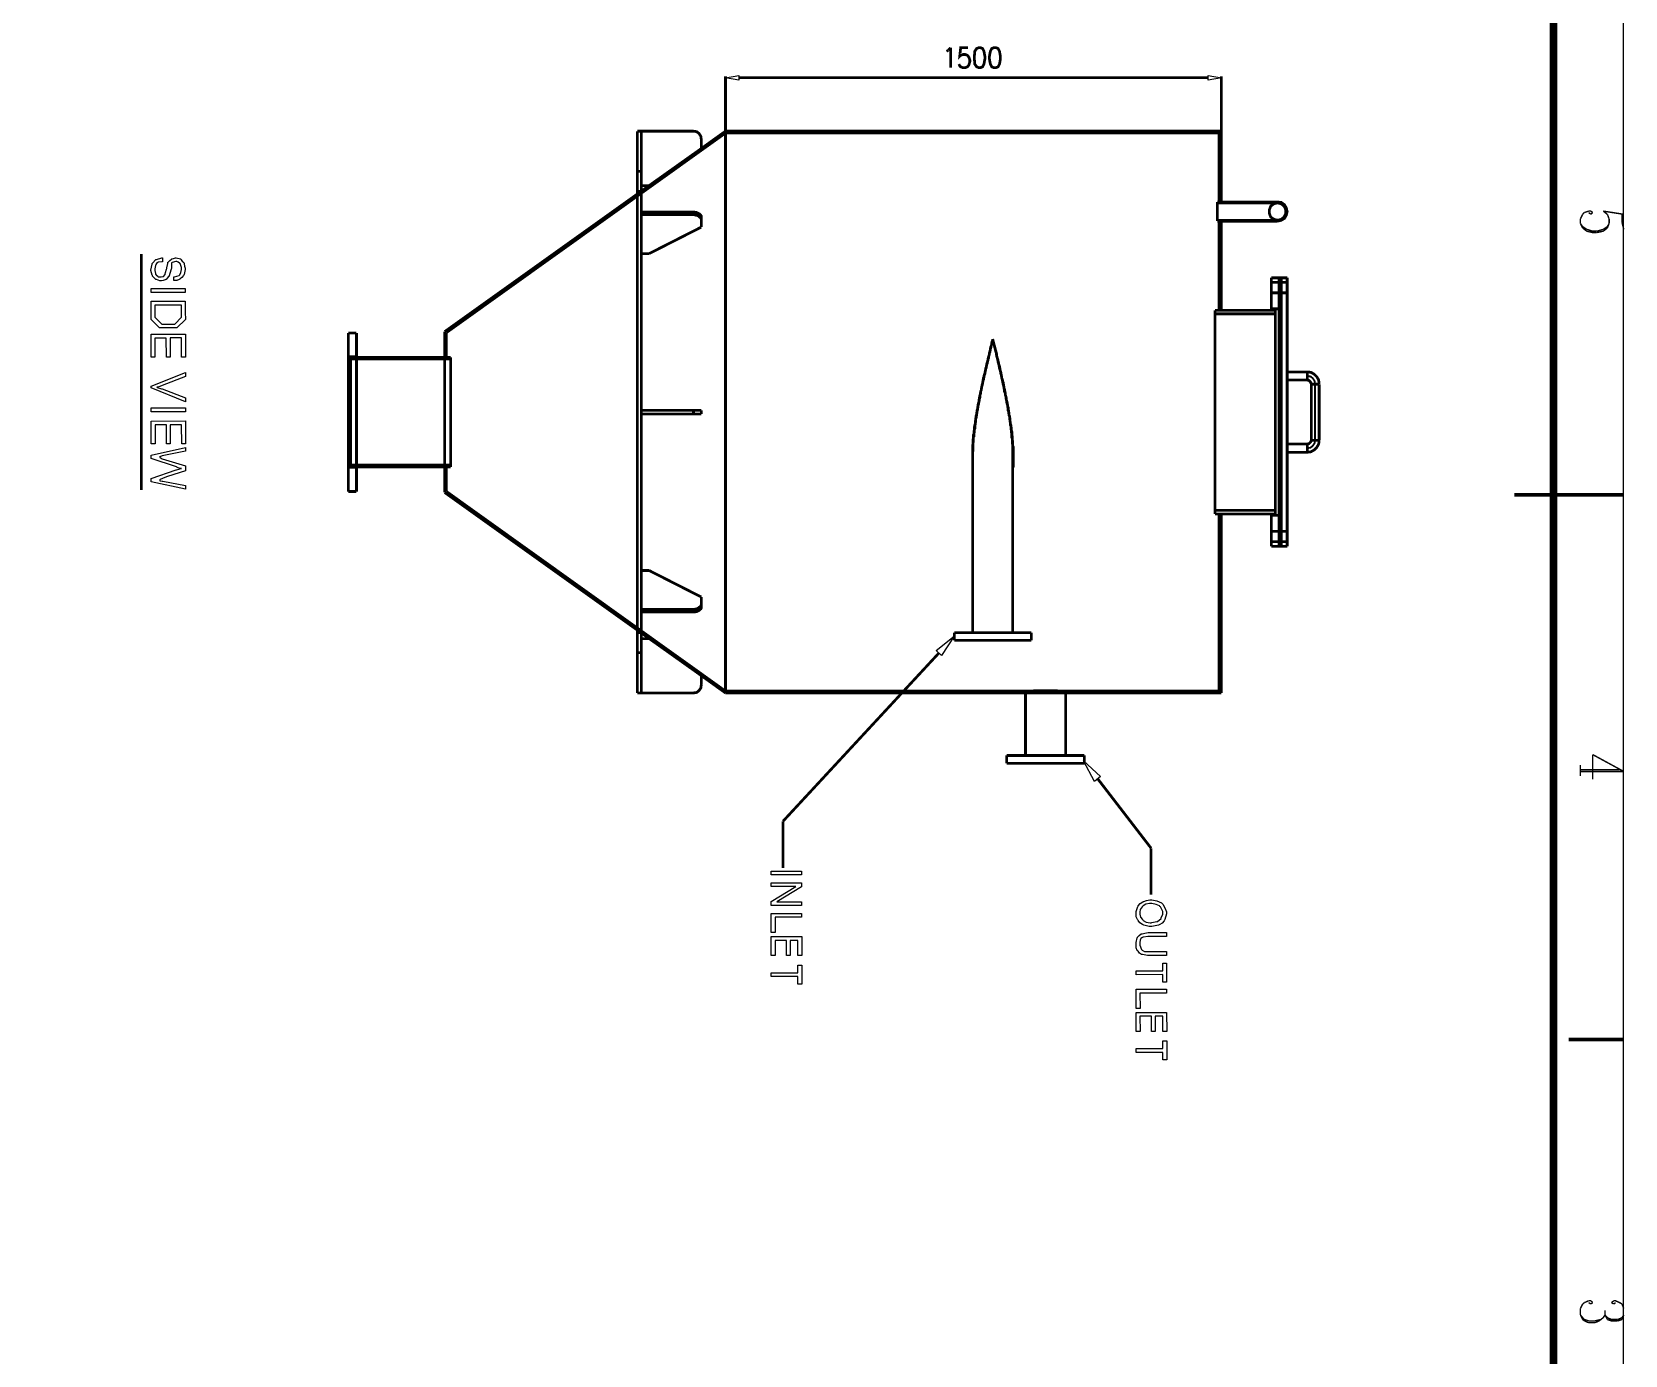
# Model space of a CAD drawing. Extents: x 0.1 to 11.6, y 0.3 to 16.2.
# Drawn here: x 5.76 to 11.58, y 5.12 to 9.95 of the extents above; entities that cross this region are included whole.
import ezdxf

# ---------------------------------------------------------------- set-up
doc = ezdxf.new("R2010")
doc.units = 0
doc.layers.get('0').update_dxf_attribs({"linetype": 'CONTINUOUS'})

msp = doc.modelspace()

# ---------------------------------------------------------------- linework, layer by layer
at = {"color": 0}
for points, const_width in [([(0.155003, 16.22), (11.57, 16.22), (11.57, 0.310004), (0.155003, 0.310004), (0.155003, 16.22)], 0.005208), ([(9.21832, 9.89665), (9.21001, 9.89333), (9.20335, 9.88336), (9.20167, 9.86501), (9.20167, 9.85499), (9.20335, 9.83664), (9.21001, 9.82667), (9.21832, 9.82335), (9.22331, 9.82335), (9.23167, 9.82667), (9.23665, 9.83664), (9.24001, 9.85499), (9.24001, 9.86501), (9.23665, 9.88336), (9.23167, 9.89333), (9.22331, 9.89665), (9.21832, 9.89665)], 0.01), ([(9.27333, 9.89665), (9.26497, 9.89333), (9.25999, 9.88336), (9.25667, 9.86501), (9.25667, 9.85499), (9.25999, 9.83664), (9.26497, 9.82667), (9.27333, 9.82335), (9.28, 9.82335), (9.28836, 9.82667), (9.29335, 9.83664), (9.29665, 9.85499), (9.29665, 9.86501), (9.29335, 9.88336), (9.28836, 9.89333), (9.28, 9.89665), (9.27333, 9.89665)], 0.01)]:
    msp.add_lwpolyline(points, close=True, dxfattribs=dict(at, const_width=const_width))
for points, const_width in [([(11.315, 16.02), (11.315, 0.516656)], 0.028333), ([(9.09999, 9.88336), (9.10667, 9.88667)], 0.01), ([(9.10667, 9.88667), (9.11501, 9.89665)], 0.01), ([(9.11501, 9.89665), (9.11501, 9.82335)], 0.01), ([(9.17833, 9.89665), (9.15169, 9.89665), (9.14833, 9.86501), (9.15169, 9.86833), (9.16, 9.87169), (9.16835, 9.87169), (9.17665, 9.86833), (9.18164, 9.86165), (9.185, 9.85167), (9.185, 9.845), (9.18164, 9.83333), (9.17665, 9.82667), (9.16835, 9.82335), (9.16, 9.82335), (9.15169, 9.82667), (9.14833, 9.83003), (9.14501, 9.83664)], 0.01), ([(8.29335, 9.17665), (8.29335, 9.79167)], 0.01), ([(8.34169, 9.78668), (10.055, 9.78668)], 0.01), ([(10.1033, 9.40169), (10.1033, 9.79167)], 0.01), ([(7.98665, 9.59169), (7.97168, 9.59169)], 0.01), ([(7.97168, 9.59169), (7.97168, 9.37169)], 0.01), ([(7.97168, 9.59169), (7.98665, 9.59169)], 0.01), ([(7.97168, 9.44499), (7.97168, 9.59169)], 0.01), ([(7.98665, 9.59169), (8.17665, 9.59169)], 0.01), ([(7.98665, 9.39333), (7.98665, 9.59169)], 0.01), ([(7.98665, 9.59169), (8.17665, 9.59169)], 0.01), ([(7.98665, 9.59169), (7.98665, 9.44499)], 0.01), ([(8.20503, 9.56168), (8.20335, 9.57335), (8.19667, 9.58333), (8.18832, 9.59), (8.17665, 9.59169)], 0.01), ([(8.20503, 9.56168), (8.20335, 9.57335), (8.19667, 9.58333), (8.18832, 9.59), (8.17665, 9.59169)], 0.01), ([(8.20503, 9.52832), (8.29335, 9.59169)], 0.01), ([(8.29335, 9.59169), (8.20503, 9.52832)], 0.01), ([(8.29335, 9.59169), (8.29335, 9.58501)], 0.01), ([(8.29335, 9.59169), (10.095, 9.59169)], 0.01), ([(8.29335, 9.58501), (8.29335, 9.59169)], 0.01), ([(10.095, 9.59169), (10.1033, 9.59169)], 0.01), ([(10.095, 9.33501), (10.095, 9.59169)], 0.01), ([(10.095, 9.58501), (10.095, 9.59169)], 0.01), ([(10.1033, 9.33501), (10.1033, 9.59169)], 0.01), ([(8.29335, 9.58501), (7.27501, 8.85667)], 0.01), ([(8.20503, 9.56168), (8.20503, 9.52832)], 0.01), ([(8.20503, 9.56168), (8.20503, 9.52832)], 0.01), ([(8.29335, 7.54833), (8.29335, 9.58501)], 0.01), ([(8.29335, 9.58501), (10.095, 9.58501)], 0.01), ([(8.20503, 9.52832), (8.01497, 9.39333)], 0.01), ([(8.20503, 9.52832), (8.01497, 9.39333)], 0.01), ([(7.98665, 9.44499), (7.97168, 9.44499)], 0.01), ([(7.97168, 9.44499), (7.97168, 7.68832)], 0.01), ([(7.98665, 9.44499), (7.98665, 7.68832)], 0.01), ([(7.26833, 8.86003), (8.01497, 9.39333)], 0.01), ([(7.97168, 9.36165), (7.26833, 8.86003)], 0.01), ([(7.98665, 9.37169), (7.97168, 9.37169)], 0.01), ([(7.97168, 9.36165), (7.97168, 9.37169)], 0.01), ([(7.98665, 9.39333), (7.98665, 9.37169)], 0.01), ([(8.01497, 9.39333), (7.98665, 9.39333)], 0.01), ([(8.01497, 9.39333), (7.98665, 9.37169)], 0.01), ([(8.01497, 9.39333), (7.98665, 9.39333)], 0.01), ([(10.0883, 9.33003), (10.0883, 9.33333)], 0.01), ([(10.3083, 9.33333), (10.0883, 9.33333)], 0.01), ([(10.3083, 9.33003), (10.0883, 9.33003)], 0.01), ([(10.0883, 9.26665), (10.0883, 9.33003)], 0.01), ([(10.095, 9.33501), (10.1033, 9.33501)], 0.01), ([(10.095, 9.33501), (10.095, 9.33333)], 0.01), ([(10.1033, 9.33501), (10.1033, 9.33333)], 0.01), ([(10.3083, 9.33003), (10.295, 9.32667), (10.2833, 9.31836), (10.2783, 9.30501), (10.2783, 9.29167), (10.2833, 9.27832), (10.295, 9.27001), (10.3083, 9.26665)], 0.01), ([(10.3083, 9.26335), (10.3217, 9.26665), (10.3333, 9.27333), (10.34, 9.285), (10.3433, 9.29833), (10.34, 9.31168), (10.3333, 9.32335), (10.3217, 9.33165), (10.3083, 9.33333)], 0.01), ([(10.3083, 9.26665), (10.3217, 9.27001), (10.3317, 9.27832), (10.3383, 9.29167), (10.3383, 9.30501), (10.3317, 9.31836), (10.3217, 9.32667), (10.3083, 9.33003)], 0.01), ([(7.98665, 9.29665), (8.17665, 9.29665)], 0.01), ([(7.98665, 9.28668), (8.17665, 9.28668)], 0.01), ([(8.20503, 9.24164), (8.01497, 9.14501)], 0.01), ([(8.17665, 9.29665), (8.17665, 9.28668)], 0.01), ([(8.17665, 9.29665), (8.18001, 9.29665), (8.185, 9.29497), (8.18832, 9.29497), (8.19168, 9.29335), (8.19499, 9.29167), (8.19835, 9.28999), (8.20167, 9.28668), (8.20335, 9.285), (8.20503, 9.28168), (8.20503, 9.27832), (8.20503, 9.27501)], 0.01), ([(8.17665, 9.28668), (8.18001, 9.28668), (8.185, 9.285), (8.18832, 9.285), (8.19168, 9.28331), (8.19499, 9.28168), (8.19835, 9.27832), (8.20167, 9.27669), (8.20335, 9.27333), (8.20503, 9.27165), (8.20503, 9.26833), (8.20503, 9.26497)], 0.01), ([(8.20503, 9.27501), (8.20503, 9.26497)], 0.01), ([(8.20503, 9.26497), (8.20503, 9.24164)], 0.01), ([(10.0883, 9.26335), (10.0883, 9.26665)], 0.01), ([(10.0883, 9.26665), (10.3083, 9.26665)], 0.01), ([(10.0883, 9.26335), (10.3083, 9.26335)], 0.01), ([(10.095, 9.26335), (10.095, 9.26167)], 0.01), ([(10.1033, 9.26167), (10.095, 9.26167)], 0.01), ([(10.095, 8.94), (10.095, 9.26167)], 0.01), ([(10.1033, 9.26335), (10.1033, 9.26167)], 0.01), ([(10.1033, 8.94), (10.1033, 9.26167)], 0.01), ([(11.4134, 9.27165), (11.4217, 9.28836)], 0.005208), ([(11.4134, 9.25499), (11.4134, 9.27165)], 0.005208), ([(11.4217, 9.23833), (11.4134, 9.25499)], 0.005208), ([(11.4217, 9.24333), (11.4134, 9.25499)], 0.005208), ([(11.4217, 9.28836), (11.4283, 9.29497)], 0.005208), ([(11.4367, 9.23335), (11.4217, 9.24333)], 0.005208), ([(11.4283, 9.29497), (11.4434, 9.30003)], 0.005208), ([(11.4434, 9.30003), (11.4517, 9.30003)], 0.005208), ([(11.4517, 9.28836), (11.4434, 9.29497)], 0.005208), ([(11.4517, 9.30003), (11.4583, 9.29497)], 0.005208), ([(11.4583, 9.29497), (11.4517, 9.28836)], 0.005208), ([(11.5717, 9.28836), (11.4967, 9.30003)], 0.005208), ([(11.4967, 9.30003), (11.5117, 9.28836)], 0.005208), ([(11.5117, 9.24333), (11.4967, 9.23335)], 0.005208), ([(11.5117, 9.28836), (11.5183, 9.27165)], 0.005208), ([(11.5183, 9.25499), (11.5117, 9.23833)], 0.005208), ([(11.5183, 9.25499), (11.5117, 9.24333)], 0.005208), ([(11.5183, 9.27165), (11.5183, 9.25499)], 0.005208), ([(11.565, 9.28836), (11.565, 9.25999)], 0.005208), ([(11.565, 9.25999), (11.5717, 9.23335)], 0.005208), ([(11.4367, 9.22667), (11.4217, 9.23833)], 0.005208), ([(11.4583, 9.22667), (11.4367, 9.23335)], 0.005208), ([(11.4583, 9.22168), (11.4367, 9.22667)], 0.005208), ([(11.4733, 9.22667), (11.4583, 9.22667)], 0.005208), ([(11.4733, 9.22168), (11.4583, 9.22168)], 0.005208), ([(11.4967, 9.23335), (11.4733, 9.22667)], 0.005208), ([(11.4967, 9.22667), (11.4733, 9.22168)], 0.005208), ([(11.5117, 9.23833), (11.4967, 9.22667)], 0.005208), ([(6.16168, 9.14333), (6.16168, 8.28168)], 0.01), ([(8.01497, 9.14501), (7.98665, 9.14501)], 0.01), ([(10.285, 9.05664), (10.3133, 9.05664)], 0.01), ([(10.285, 9.05664), (10.285, 9.03999)], 0.01), ([(10.285, 9.03999), (10.3133, 9.03999)], 0.01), ([(10.285, 9.03999), (10.285, 9.00168)], 0.01), ([(10.3133, 9.05664), (10.3217, 9.05664)], 0.01), ([(10.3133, 9.05664), (10.3133, 9.03999)], 0.01), ([(10.3133, 9.03999), (10.3217, 9.03999)], 0.01), ([(10.3133, 9.03999), (10.3133, 9.00168)], 0.01), ([(10.3133, 9.02001), (10.3217, 9.02001)], 0.006667), ([(10.3217, 9.05664), (10.3433, 9.05664)], 0.01), ([(10.3217, 9.05664), (10.3217, 9.03999)], 0.01), ([(10.3217, 9.03999), (10.3433, 9.03999)], 0.01), ([(10.3217, 9.03999), (10.3217, 9.00168)], 0.01), ([(10.3433, 9.05664), (10.3433, 9.03999)], 0.01), ([(10.3433, 9.03999), (10.3433, 9.00168)], 0.01), ([(10.3133, 9.00168), (10.285, 9.00168)], 0.01), ([(10.285, 9.00168), (10.285, 8.94336)], 0.01), ([(10.3217, 9.00168), (10.3133, 9.00168)], 0.01), ([(10.3133, 9.00168), (10.3133, 8.94336)], 0.01), ([(10.3133, 9.00168), (10.3133, 8.94336)], 0.01), ([(10.3433, 9.00168), (10.3217, 9.00168)], 0.01), ([(10.3217, 9.00168), (10.3217, 8.13167)], 0.01), ([(10.3217, 9.00168), (10.3217, 8.94336)], 0.01), ([(10.3433, 9.00168), (10.3433, 8.13167)], 0.01), ([(10.08, 8.93832), (10.3, 8.93832)], 0.01), ([(10.08, 8.92503), (10.08, 8.93832)], 0.01), ([(10.08, 8.92503), (10.3, 8.92503)], 0.01), ([(10.08, 8.20833), (10.08, 8.92503)], 0.01), ([(10.1033, 8.94), (10.095, 8.94)], 0.01), ([(10.095, 8.93832), (10.095, 8.94)], 0.01), ([(10.1033, 8.93832), (10.1033, 8.94)], 0.01), ([(10.285, 8.94336), (10.3133, 8.94336)], 0.01), ([(10.285, 8.94336), (10.285, 8.93832)], 0.01), ([(10.3, 8.92503), (10.3, 8.93832)], 0.01), ([(10.3, 8.20833), (10.3, 8.92503)], 0.01), ([(10.3133, 8.94336), (10.3217, 8.94336)], 0.01), ([(10.3133, 8.94336), (10.3133, 8.19)], 0.01), ([(6.91667, 8.85499), (6.94667, 8.85499)], 0.01), ([(6.91667, 8.76833), (6.91667, 8.85499)], 0.01), ([(6.94667, 8.85499), (6.91667, 8.85499)], 0.01), ([(6.91667, 8.85499), (6.91667, 8.27669)], 0.01), ([(6.94667, 8.76833), (6.94667, 8.85499)], 0.01), ([(6.94667, 8.85499), (6.94667, 8.27669)], 0.01), ([(7.26833, 8.76665), (7.26833, 8.86003)], 0.01), ([(7.26833, 8.86003), (7.26833, 8.27333)], 0.01), ([(7.27501, 8.85667), (7.27501, 8.76665)], 0.01), ([(9.26833, 8.83333), (9.26833, 8.82835), (9.26665, 8.82497), (9.26665, 8.81999), (9.26497, 8.81668), (9.26497, 8.81332), (9.26335, 8.80832), (9.26167, 8.80501), (9.26167, 8.80165), (9.25999, 8.79665), (9.25999, 8.79335), (9.25836, 8.78999), (9.25836, 8.785), (9.25667, 8.78168), (9.25667, 8.77832), (9.25499, 8.77333), (9.25331, 8.76833), (9.25168, 8.76167), (9.25168, 8.75667), (9.25, 8.75168), (9.24832, 8.74669), (9.24669, 8.74164), (9.24669, 8.73833), (9.24501, 8.73335), (9.24501, 8.72999), (9.24333, 8.72667), (9.24333, 8.72168), (9.24164, 8.71832), (9.24164, 8.715), (9.24001, 8.71001), (9.24001, 8.70665), (9.23833, 8.70335), (9.23665, 8.69835), (9.23665, 8.69499), (9.23503, 8.69168), (9.23503, 8.68668), (9.23335, 8.68332), (9.23335, 8.67833), (9.23167, 8.67503), (9.23167, 8.67165), (9.22999, 8.66667), (9.22999, 8.66336), (9.22835, 8.65831), (9.22835, 8.655), (9.22667, 8.65169), (9.22667, 8.64665), (9.22499, 8.64333), (9.22499, 8.63997), (9.22331, 8.63499), (9.22331, 8.63167), (9.22168, 8.62668), (9.22168, 8.62332), (9.22, 8.62001), (9.22, 8.61501), (9.21832, 8.61165), (9.21832, 8.60835), (9.21832, 8.60335), (9.21669, 8.59831), (9.215, 8.59332), (9.215, 8.58832), (9.21332, 8.58333), (9.21332, 8.57835), (9.21164, 8.57335), (9.21164, 8.56836), (9.21001, 8.56332), (9.21001, 8.55832), (9.20833, 8.55333), (9.20833, 8.54833), (9.20665, 8.54335), (9.20665, 8.53836), (9.20503, 8.53331), (9.20503, 8.52832), (9.20503, 8.52501), (9.20335, 8.52001), (9.20335, 8.51665), (9.20167, 8.51167), (9.20167, 8.50836), (9.20167, 8.50331), (9.20167, 8.5), (9.19997, 8.49669), (9.19997, 8.49333), (9.19997, 8.49001), (9.19997, 8.48665), (9.19835, 8.48335), (9.19835, 8.47999), (9.19835, 8.47667), (9.19835, 8.47331), (9.19835, 8.47), (9.19667, 8.46669), (9.19667, 8.46332), (9.19667, 8.46001), (9.19667, 8.45665), (9.19667, 8.45335), (9.19667, 8.45167), (9.19667, 8.44835), (9.19499, 8.44499), (9.19499, 8.44168), (9.19499, 8.44), (9.19499, 8.43668), (9.19499, 8.43332), (9.19499, 8.43164), (9.19499, 8.42833), (9.19499, 8.42503), (9.19499, 8.42333), (9.19499, 8.41997), (9.19499, 8.41667), (9.19499, 8.41336), (9.19499, 8.41168), (9.19499, 8.40831), (9.19499, 8.405), (9.19499, 8.40169), (9.19499, 8.39833), (9.19499, 8.39501), (9.19499, 8.39333), (9.19499, 8.38997), (9.19499, 8.38667), (9.19499, 8.38336), (9.19499, 8.38167), (9.19499, 8.37831), (9.19499, 8.375), (9.19499, 8.37332), (9.19499, 8.37169), (9.19499, 8.37001), (9.19499, 8.36833), (9.19499, 8.36664), (9.19499, 8.36501)], 0.01), ([(9.26833, 8.83333), (9.26833, 8.82835), (9.26665, 8.82335), (9.26497, 8.81836), (9.26497, 8.81332), (9.26335, 8.80832), (9.26167, 8.80333), (9.25999, 8.79833), (9.25999, 8.79335), (9.25836, 8.78836), (9.25667, 8.78331), (9.25667, 8.77832), (9.25499, 8.77333), (9.25331, 8.76833), (9.25331, 8.76335), (9.25168, 8.75999), (9.25168, 8.75667), (9.25, 8.75331), (9.25, 8.75), (9.24832, 8.74669), (9.24832, 8.74333), (9.24669, 8.74001), (9.24669, 8.73665), (9.24501, 8.73335), (9.24501, 8.72835), (9.24333, 8.72499), (9.24333, 8.72168), (9.24164, 8.71832), (9.24164, 8.715), (9.24001, 8.71164), (9.24001, 8.70833), (9.23833, 8.70335), (9.23833, 8.69997), (9.23665, 8.69667), (9.23665, 8.69336), (9.23503, 8.69), (9.23503, 8.685), (9.23335, 8.68164), (9.23335, 8.67833), (9.23167, 8.67503), (9.23167, 8.66997), (9.22999, 8.66667), (9.22999, 8.66336), (9.22835, 8.65831), (9.22835, 8.655), (9.22667, 8.65169), (9.22667, 8.64665), (9.22499, 8.64333), (9.22499, 8.63997), (9.22499, 8.63667), (9.22331, 8.63167), (9.22168, 8.625), (9.22168, 8.62001), (9.22, 8.61501), (9.22, 8.61003), (9.21832, 8.60499), (9.21669, 8.59999), (9.21669, 8.595), (9.215, 8.59), (9.215, 8.58501), (9.21332, 8.58003), (9.21332, 8.57497), (9.21164, 8.56999), (9.21164, 8.565), (9.21001, 8.56), (9.21001, 8.55501), (9.20833, 8.55165), (9.20833, 8.54665), (9.20665, 8.54167), (9.20665, 8.53668), (9.20665, 8.53168), (9.20503, 8.52832), (9.20503, 8.52501), (9.20503, 8.52165), (9.20335, 8.51833), (9.20335, 8.51335), (9.20335, 8.50999), (9.20335, 8.50667), (9.20167, 8.50331), (9.20167, 8.5), (9.20167, 8.49669), (9.20167, 8.49333), (9.19997, 8.48833), (9.19997, 8.48503), (9.19997, 8.48167), (9.19997, 8.47835), (9.19835, 8.47667), (9.19835, 8.47331), (9.19835, 8.47), (9.19835, 8.46832), (9.19835, 8.465), (9.19835, 8.46164), (9.19835, 8.45833), (9.19667, 8.45665), (9.19667, 8.45335), (9.19667, 8.44997), (9.19667, 8.44835), (9.19667, 8.44499), (9.19667, 8.44168), (9.19667, 8.43832), (9.19667, 8.43668), (9.19667, 8.43332), (9.19667, 8.43001), (9.19667, 8.42833), (9.19667, 8.42503), (9.19499, 8.42165), (9.19499, 8.41997), (9.19499, 8.41835), (9.19499, 8.41499), (9.19499, 8.41336), (9.19499, 8.41), (9.19499, 8.40831), (9.19499, 8.40668)], 0.01), ([(9.34169, 8.36501), (9.34332, 8.36664), (9.34332, 8.36833), (9.34332, 8.37001), (9.34332, 8.37169), (9.34332, 8.37332), (9.34332, 8.375), (9.34332, 8.37668), (9.34332, 8.37999), (9.34332, 8.38167), (9.34332, 8.38499), (9.34332, 8.38835), (9.34332, 8.38997), (9.34332, 8.39333), (9.34332, 8.39501), (9.34332, 8.39833), (9.34332, 8.40169), (9.34332, 8.405), (9.34332, 8.40831), (9.34332, 8.41168), (9.34332, 8.41667), (9.34332, 8.41997), (9.34332, 8.42333), (9.34332, 8.42665), (9.34332, 8.43001), (9.34332, 8.43332), (9.34332, 8.43668), (9.34332, 8.44), (9.34169, 8.44336), (9.34169, 8.44835), (9.34169, 8.45167), (9.34169, 8.45665), (9.34169, 8.46001), (9.34, 8.465), (9.34, 8.47), (9.34, 8.47331), (9.34, 8.47835), (9.33832, 8.48167), (9.33832, 8.48665), (9.33832, 8.49001), (9.33832, 8.49501), (9.33664, 8.5), (9.33664, 8.50331), (9.33664, 8.50836), (9.33501, 8.51335), (9.33501, 8.51833), (9.33333, 8.52333), (9.33333, 8.52832), (9.33165, 8.53331), (9.33165, 8.53836), (9.33165, 8.54335), (9.33003, 8.54665), (9.33003, 8.55165), (9.32835, 8.55501), (9.32835, 8.55832), (9.32835, 8.56332), (9.32667, 8.56668), (9.32667, 8.57167), (9.32497, 8.57497), (9.32497, 8.57835), (9.32497, 8.58333), (9.32335, 8.58664), (9.32335, 8.59169), (9.32167, 8.595), (9.32167, 8.59999), (9.31999, 8.60667), (9.31836, 8.61165), (9.31836, 8.61664), (9.31668, 8.62332), (9.315, 8.62831), (9.315, 8.63499), (9.31332, 8.63835), (9.31332, 8.64165), (9.31168, 8.64665), (9.31168, 8.65001), (9.31, 8.655), (9.31, 8.65831), (9.30832, 8.66168), (9.30832, 8.66667), (9.30664, 8.66997), (9.30664, 8.67503), (9.30501, 8.67833), (9.30501, 8.68164), (9.30333, 8.68668), (9.30165, 8.69), (9.30165, 8.69499), (9.30003, 8.69835), (9.30003, 8.70167), (9.29833, 8.70665), (9.29833, 8.71001), (9.29665, 8.715), (9.29665, 8.71832), (9.29497, 8.72168), (9.29497, 8.72667), (9.29335, 8.72999), (9.29167, 8.73503), (9.29167, 8.73833), (9.28999, 8.74164), (9.28999, 8.74669), (9.28836, 8.75168), (9.28668, 8.75836), (9.285, 8.76497), (9.28331, 8.77165), (9.28168, 8.77669), (9.28168, 8.78331), (9.28, 8.78999), (9.27832, 8.79497), (9.27669, 8.80165), (9.27501, 8.80832), (9.27333, 8.81332), (9.27165, 8.81999), (9.27001, 8.82667), (9.26833, 8.83333)], 0.01), ([(9.34169, 8.40668), (9.34169, 8.40831), (9.34169, 8.41), (9.34169, 8.41168), (9.34169, 8.41336), (9.34169, 8.41499), (9.34169, 8.41667), (9.34169, 8.41835), (9.34169, 8.42165), (9.34169, 8.42503), (9.34169, 8.42665), (9.34169, 8.43001), (9.34169, 8.43332), (9.34169, 8.43668), (9.34169, 8.44), (9.34169, 8.44336), (9.34169, 8.44667), (9.34169, 8.44835), (9.34, 8.45167), (9.34, 8.45503), (9.34, 8.45833), (9.34, 8.46164), (9.34, 8.465), (9.34, 8.46669), (9.34, 8.47), (9.33832, 8.47331), (9.33832, 8.47667), (9.33832, 8.47999), (9.33832, 8.48335), (9.33832, 8.48665), (9.33832, 8.49001), (9.33664, 8.49333), (9.33664, 8.49501), (9.33664, 8.49832), (9.33664, 8.50168), (9.33501, 8.50499), (9.33501, 8.50836), (9.33501, 8.51167), (9.33501, 8.51497), (9.33333, 8.51833), (9.33333, 8.52165), (9.33333, 8.52501), (9.33333, 8.52832), (9.33165, 8.53168), (9.33165, 8.53668), (9.33003, 8.54167), (9.33003, 8.54497), (9.33003, 8.55003), (9.32835, 8.55501), (9.32835, 8.55832), (9.32667, 8.56332), (9.32667, 8.56836), (9.32497, 8.57167), (9.32497, 8.57667), (9.32497, 8.58165), (9.32335, 8.58501), (9.32335, 8.59), (9.32167, 8.595), (9.31999, 8.60167), (9.31999, 8.60667), (9.31836, 8.61165), (9.31668, 8.61833), (9.31668, 8.62332), (9.315, 8.62831), (9.315, 8.63336), (9.31332, 8.63835), (9.31168, 8.64165), (9.31168, 8.64665), (9.31, 8.65169), (9.31, 8.65668), (9.30832, 8.66), (9.30832, 8.66336), (9.30664, 8.66835), (9.30664, 8.67165), (9.30501, 8.67503), (9.30501, 8.67833), (9.30333, 8.68164), (9.30333, 8.685), (9.30165, 8.69), (9.30165, 8.69336), (9.30165, 8.69667), (9.30003, 8.69997), (9.30003, 8.70335), (9.29833, 8.70665), (9.29833, 8.71164), (9.29665, 8.71669), (9.29497, 8.72168), (9.29335, 8.72667), (9.29335, 8.73335), (9.29167, 8.73833), (9.28999, 8.74333), (9.28836, 8.74832), (9.28836, 8.75499), (9.28668, 8.75999), (9.285, 8.76497), (9.28331, 8.77001), (9.28331, 8.77669), (9.28168, 8.78168), (9.28, 8.78668), (9.27832, 8.79335), (9.27669, 8.80003), (9.27501, 8.80664), (9.27333, 8.81332), (9.27165, 8.81999), (9.27001, 8.82667), (9.26833, 8.83333)], 0.01), ([(6.91667, 8.76833), (6.94667, 8.76833)], 0.01), ([(6.91667, 8.36501), (6.91667, 8.76833)], 0.01), ([(6.92503, 8.76665), (7.28999, 8.76665)], 0.01), ([(6.92503, 8.75999), (6.92503, 8.76665)], 0.01), ([(6.92503, 8.75999), (7.28999, 8.75999)], 0.01), ([(6.92503, 8.37332), (6.92503, 8.75999)], 0.01), ([(6.94667, 8.76665), (6.94667, 8.76833)], 0.01), ([(7.26833, 8.76665), (6.94667, 8.76665)], 0.01), ([(7.27501, 8.76665), (7.26833, 8.76665)], 0.01), ([(7.28999, 8.75999), (7.28999, 8.76665)], 0.01), ([(7.28999, 8.37332), (7.28999, 8.75999)], 0.01), ([(10.4167, 8.71332), (10.3433, 8.71332)], 0.01), ([(10.3433, 8.68332), (10.4167, 8.68332)], 0.01), ([(10.46, 8.66835), (10.4583, 8.68332), (10.4517, 8.69499), (10.4417, 8.70503), (10.43, 8.71164), (10.4167, 8.71332)], 0.01), ([(10.4167, 8.69835), (10.4167, 8.71332)], 0.01), ([(10.4167, 8.68332), (10.4167, 8.69835)], 0.01), ([(10.4316, 8.66835), (10.4283, 8.67665), (10.4233, 8.68164), (10.4167, 8.68332)], 0.01), ([(10.445, 8.66835), (10.4434, 8.68001), (10.4367, 8.69), (10.4283, 8.69667), (10.4167, 8.69835)], 0.006667), ([(10.445, 8.66835), (10.4434, 8.68001), (10.4367, 8.69), (10.4283, 8.69667), (10.4167, 8.69835)], 0.006667), ([(10.4316, 8.66835), (10.4316, 8.46332)], 0.01), ([(10.4316, 8.66835), (10.445, 8.66835)], 0.01), ([(10.445, 8.66835), (10.46, 8.66835)], 0.01), ([(10.445, 8.66835), (10.445, 8.46332)], 0.006667), ([(10.46, 8.46332), (10.46, 8.66835)], 0.01), ([(7.98665, 8.57335), (7.98665, 8.56)], 0.01), ([(7.98665, 8.57335), (8.17665, 8.57335)], 0.01), ([(7.98665, 8.56), (8.17665, 8.56)], 0.01), ([(8.17665, 8.57335), (8.17665, 8.56)], 0.01), ([(8.17665, 8.57335), (8.20503, 8.57335)], 0.01), ([(8.17665, 8.56), (8.20503, 8.56)], 0.01), ([(8.20503, 8.57335), (8.20503, 8.56)], 0.01), ([(10.4167, 8.44997), (10.3433, 8.44997)], 0.01), ([(10.4167, 8.44997), (10.4233, 8.45167), (10.4283, 8.45665), (10.4316, 8.46332)], 0.01), ([(10.4167, 8.41997), (10.43, 8.42165), (10.4417, 8.42833), (10.4517, 8.43832), (10.4583, 8.44997), (10.46, 8.46332)], 0.01), ([(10.4167, 8.44997), (10.4167, 8.435)], 0.01), ([(10.4167, 8.435), (10.4167, 8.41997)], 0.01), ([(10.4167, 8.435), (10.4283, 8.43668), (10.4367, 8.44336), (10.4434, 8.45335), (10.445, 8.46332)], 0.006667), ([(10.4167, 8.435), (10.4283, 8.43668), (10.4367, 8.44336), (10.4434, 8.45335), (10.445, 8.46332)], 0.006667), ([(10.4316, 8.46332), (10.445, 8.46332)], 0.01), ([(10.445, 8.46332), (10.46, 8.46332)], 0.01), ([(7.28999, 8.37332), (6.92503, 8.37332)], 0.01), ([(6.92503, 8.36664), (6.92503, 8.37332)], 0.01), ([(7.28999, 8.36664), (7.28999, 8.37332)], 0.01), ([(9.19499, 8.38667), (9.19499, 8.38835), (9.19499, 8.38997), (9.19499, 8.39165), (9.19499, 8.39333), (9.19499, 8.39665), (9.19499, 8.40001), (9.19499, 8.40169), (9.19499, 8.405), (9.19499, 8.40831), (9.19499, 8.41168)], 0.01), ([(9.19499, 8.40668), (9.19499, 7.76167)], 0.01), ([(9.34332, 8.41), (9.34332, 8.40831), (9.34332, 8.405), (9.34332, 8.40169), (9.34332, 8.40001), (9.34332, 8.39665), (9.34332, 8.39333), (9.34332, 8.39165), (9.34332, 8.38997), (9.34332, 8.38835), (9.34332, 8.38667), (9.34169, 8.38667)], 0.01), ([(9.34169, 7.76167), (9.34169, 8.40668)], 0.01), ([(10.3433, 8.41997), (10.4167, 8.41997)], 0.01), ([(6.94667, 8.36501), (6.91667, 8.36501)], 0.01), ([(6.91667, 8.27669), (6.91667, 8.36501)], 0.01), ([(7.28999, 8.36664), (6.92503, 8.36664)], 0.01), ([(6.94667, 8.36501), (6.94667, 8.36664)], 0.01), ([(6.94667, 8.36664), (7.26833, 8.36664)], 0.01), ([(6.94667, 8.27669), (6.94667, 8.36501)], 0.01), ([(7.26833, 8.36664), (7.27501, 8.36664)], 0.01), ([(7.26833, 8.27333), (7.26833, 8.36664)], 0.01), ([(7.27501, 8.36664), (7.27501, 8.27669)], 0.01), ([(6.94667, 8.27669), (6.91667, 8.27669)], 0.01), ([(6.91667, 8.27669), (6.94667, 8.27669)], 0.01), ([(8.01497, 7.74001), (7.26833, 8.27333)], 0.01), ([(7.26833, 8.27333), (7.97168, 7.77165)], 0.01), ([(7.27501, 8.27669), (8.29335, 7.54833)], 0.01), ([(11.57, 8.26497), (11.1717, 8.26497)], 0.013333), ([(11.37, 8.26497), (11.57, 8.26497)], 0.013333), ([(10.3, 8.20833), (10.08, 8.20833)], 0.01), ([(10.08, 8.19499), (10.08, 8.20833)], 0.01), ([(10.3, 8.19499), (10.08, 8.19499)], 0.01), ([(10.095, 8.19336), (10.095, 8.19499)], 0.01), ([(10.1033, 8.19336), (10.1033, 8.19499)], 0.01), ([(10.285, 8.19499), (10.285, 8.19)], 0.01), ([(10.3, 8.19499), (10.3, 8.20833)], 0.01), ([(10.095, 8.19336), (10.1033, 8.19336)], 0.01), ([(10.095, 7.84668), (10.095, 8.19336)], 0.01), ([(10.1033, 7.84668), (10.1033, 8.19336)], 0.01), ([(10.3133, 8.19), (10.285, 8.19)], 0.01), ([(10.285, 8.19), (10.285, 8.13167)], 0.01), ([(10.3217, 8.19), (10.3133, 8.19)], 0.01), ([(10.3133, 8.19), (10.3133, 8.13167)], 0.01), ([(10.3133, 8.19), (10.3133, 8.13167)], 0.01), ([(10.3217, 8.19), (10.3217, 8.13167)], 0.01), ([(10.285, 8.13167), (10.3133, 8.13167)], 0.01), ([(10.285, 8.13167), (10.285, 8.09332)], 0.01), ([(10.3133, 8.09332), (10.285, 8.09332)], 0.01), ([(10.285, 8.09332), (10.285, 8.07667)], 0.01), ([(10.3133, 8.13167), (10.3217, 8.13167)], 0.01), ([(10.3133, 8.13167), (10.3133, 8.09332)], 0.01), ([(10.3217, 8.09332), (10.3133, 8.09332)], 0.01), ([(10.3133, 8.09332), (10.3133, 8.07667)], 0.01), ([(10.3133, 8.11333), (10.3217, 8.11333)], 0.006667), ([(10.3217, 8.13167), (10.3433, 8.13167)], 0.01), ([(10.3217, 8.13167), (10.3217, 8.09332)], 0.01), ([(10.3433, 8.09332), (10.3217, 8.09332)], 0.01), ([(10.3217, 8.09332), (10.3217, 8.07667)], 0.01), ([(10.3433, 8.13167), (10.3433, 8.09332)], 0.01), ([(10.3433, 8.09332), (10.3433, 8.07667)], 0.01), ([(10.3133, 8.07667), (10.285, 8.07667)], 0.01), ([(10.3217, 8.07667), (10.3133, 8.07667)], 0.01), ([(10.3433, 8.07667), (10.3217, 8.07667)], 0.01), ([(8.01497, 7.98833), (7.98665, 7.98833)], 0.01), ([(8.20503, 7.89165), (8.01497, 7.98833)], 0.01), ([(7.98665, 7.84668), (8.17665, 7.84668)], 0.01), ([(8.17665, 7.84668), (8.18001, 7.84668), (8.185, 7.84831), (8.18832, 7.84831), (8.19168, 7.84999), (8.19499, 7.85167), (8.19835, 7.85499), (8.20167, 7.85667), (8.20335, 7.86003), (8.20503, 7.86165), (8.20503, 7.86501), (8.20503, 7.86833)], 0.01), ([(8.17665, 7.83664), (8.18001, 7.83664), (8.185, 7.83832), (8.18832, 7.83832), (8.19168, 7.84), (8.19499, 7.84169), (8.19835, 7.84332), (8.20167, 7.84668), (8.20335, 7.84831), (8.20503, 7.85167), (8.20503, 7.85499), (8.20503, 7.85835)], 0.01), ([(8.17665, 7.84668), (8.17665, 7.83664)], 0.01), ([(8.20503, 7.86833), (8.20503, 7.89165)], 0.01), ([(8.20503, 7.86833), (8.20503, 7.85835)], 0.01), ([(10.1033, 7.84668), (10.095, 7.84668)], 0.01), ([(10.095, 7.845), (10.095, 7.84668)], 0.01), ([(10.095, 7.54167), (10.095, 7.84668)], 0.01), ([(10.1033, 7.845), (10.1033, 7.84668)], 0.01), ([(10.1033, 7.54167), (10.1033, 7.84668)], 0.01), ([(7.98665, 7.83664), (8.17665, 7.83664)], 0.01), ([(7.97168, 7.76167), (7.97168, 7.77165)], 0.01), ([(7.97168, 7.76167), (7.98665, 7.76167)], 0.01), ([(7.97168, 7.76167), (7.97168, 7.54167)], 0.01), ([(7.98665, 7.76167), (7.98665, 7.74001)], 0.01), ([(7.98665, 7.76167), (8.01497, 7.74001)], 0.01), ([(8.01497, 7.74001), (7.98665, 7.74001)], 0.01), ([(7.98665, 7.74001), (7.98665, 7.54167)], 0.01), ([(8.01497, 7.74001), (7.98665, 7.74001)], 0.01), ([(8.20503, 7.60499), (8.01497, 7.74001)], 0.01), ([(8.20503, 7.60499), (8.01497, 7.74001)], 0.01), ([(9.12831, 7.76167), (9.12831, 7.73335)], 0.01), ([(9.12831, 7.76167), (9.40001, 7.76167)], 0.01), ([(9.12831, 7.73335), (9.40001, 7.73335)], 0.01), ([(9.40001, 7.76167), (9.41, 7.76167)], 0.01), ([(9.40001, 7.73335), (9.41, 7.73335)], 0.01), ([(9.41, 7.73335), (9.41, 7.76167)], 0.01), ([(7.97168, 7.68832), (7.98665, 7.68832)], 0.01), ([(7.97168, 7.54167), (7.97168, 7.68832)], 0.01), ([(7.98665, 7.68832), (7.98665, 7.54167)], 0.01), ([(9.07167, 7.68668), (8.50331, 7.07335)], 0.01), ([(10.095, 7.67665), (10.095, 7.67833)], 0.01), ([(10.095, 7.67665), (10.1033, 7.67665)], 0.01), ([(10.1033, 7.67665), (10.1033, 7.67833)], 0.01), ([(8.17665, 7.54167), (8.18832, 7.54335), (8.19667, 7.55003), (8.20335, 7.56), (8.20503, 7.57167)], 0.01), ([(8.17665, 7.54167), (8.18832, 7.54335), (8.19667, 7.55003), (8.20335, 7.56), (8.20503, 7.57167)], 0.01), ([(8.29335, 7.54167), (8.20503, 7.60499)], 0.01), ([(8.20503, 7.57167), (8.20503, 7.60499)], 0.01), ([(8.20503, 7.60499), (8.29335, 7.54167)], 0.01), ([(8.20503, 7.57167), (8.20503, 7.60499)], 0.01), ([(7.97168, 7.54167), (7.98665, 7.54167)], 0.01), ([(7.98665, 7.54167), (7.97168, 7.54167)], 0.01), ([(7.98665, 7.54167), (8.17665, 7.54167)], 0.01), ([(7.98665, 7.54167), (8.17665, 7.54167)], 0.01), ([(8.29335, 7.54833), (8.29335, 7.54167)], 0.01), ([(8.69168, 7.54833), (8.29335, 7.54833)], 0.01), ([(8.29335, 7.54167), (8.29335, 7.54833)], 0.01), ([(8.29335, 7.54833), (9.38835, 7.54833)], 0.01), ([(8.80165, 7.54167), (8.29335, 7.54167)], 0.01), ([(8.69336, 7.54833), (8.69168, 7.54833)], 0.01), ([(8.69168, 7.54833), (8.69168, 7.54167)], 0.01), ([(8.69336, 7.54167), (8.69168, 7.54167)], 0.01), ([(10.1033, 7.54167), (8.80165, 7.54167)], 0.01), ([(10.1033, 7.54833), (8.81168, 7.54833)], 0.01), ([(8.86165, 7.54833), (8.86003, 7.54833)], 0.01), ([(8.86165, 7.54167), (8.86003, 7.54167)], 0.01), ([(8.86165, 7.54167), (8.86165, 7.54833)], 0.01), ([(9.53668, 7.54833), (9.535, 7.54833), (9.53331, 7.54833), (9.53168, 7.54833), (9.53, 7.54833), (9.52832, 7.54833), (9.52669, 7.54833), (9.52501, 7.54833), (9.52333, 7.54833), (9.52165, 7.54833), (9.52001, 7.54833), (9.51833, 7.54833), (9.51665, 7.54833), (9.51497, 7.54833), (9.51335, 7.54833), (9.51167, 7.54833), (9.50999, 7.54833), (9.50836, 7.54833), (9.50667, 7.54833), (9.50499, 7.54833), (9.50331, 7.55003), (9.50168, 7.55003), (9.5, 7.55003), (9.49832, 7.55003), (9.49669, 7.55003), (9.49501, 7.55003), (9.49333, 7.55003), (9.49164, 7.55003), (9.49001, 7.55003), (9.48833, 7.55003), (9.48665, 7.55003), (9.48503, 7.55003), (9.48335, 7.55003), (9.48167, 7.55003), (9.47999, 7.55003), (9.47835, 7.55003), (9.47667, 7.55003), (9.47499, 7.55003), (9.47331, 7.55003), (9.47168, 7.55003), (9.47, 7.55003), (9.46832, 7.55003), (9.46669, 7.55003), (9.465, 7.55003), (9.46332, 7.55003), (9.46164, 7.55003), (9.46001, 7.55003), (9.45833, 7.55003), (9.45665, 7.55003), (9.45503, 7.55003), (9.45335, 7.55003), (9.45167, 7.55003), (9.44997, 7.55003), (9.44835, 7.55003), (9.44667, 7.55003), (9.44499, 7.55003), (9.44336, 7.55003), (9.44168, 7.55003), (9.44, 7.55003), (9.43832, 7.55003), (9.43668, 7.55003), (9.435, 7.55003), (9.43332, 7.55003), (9.43164, 7.55003), (9.43001, 7.55003), (9.42833, 7.55003), (9.42665, 7.55003), (9.42503, 7.55003), (9.42333, 7.55003), (9.42165, 7.55003), (9.41997, 7.55003), (9.41835, 7.54833), (9.41667, 7.54833), (9.41499, 7.54833), (9.41336, 7.54833), (9.41168, 7.54833), (9.41, 7.54833), (9.40831, 7.54833), (9.40668, 7.54833), (9.405, 7.54833), (9.40332, 7.54833), (9.40169, 7.54833), (9.40001, 7.54833), (9.39833, 7.54833), (9.39665, 7.54833), (9.39501, 7.54833), (9.39333, 7.54833), (9.39165, 7.54833), (9.38997, 7.54833), (9.38835, 7.54833), (9.38667, 7.54833)], 0.01), ([(9.38835, 7.54833), (9.38835, 7.31332)], 0.01), ([(9.535, 7.31332), (9.535, 7.54833)], 0.01), ([(9.53668, 7.54833), (10.095, 7.54833)], 0.01), ([(9.69336, 7.54497), (9.69499, 7.54335)], 0.005208), ([(9.69835, 7.54833), (9.70167, 7.54497)], 0.005208), ([(9.70665, 7.54833), (9.70665, 7.54665)], 0.005208), ([(10.095, 7.54167), (10.095, 7.54833)], 0.01), ([(10.1033, 7.54167), (10.095, 7.54167)], 0.01), ([(9.31999, 7.31332), (9.31999, 7.285)], 0.01), ([(9.51665, 7.31332), (9.31999, 7.31332)], 0.01), ([(9.51665, 7.285), (9.31999, 7.285)], 0.01), ([(9.60335, 7.31332), (9.51665, 7.31332)], 0.01), ([(9.60335, 7.285), (9.51665, 7.285)], 0.01), ([(9.60335, 7.285), (9.60335, 7.31332)], 0.01), ([(11.4134, 7.27832), (11.4134, 7.23833)], 0.005208), ([(11.5717, 7.25499), (11.4583, 7.31668)], 0.005208), ([(11.4583, 7.31668), (11.4583, 7.22667)], 0.005208), ([(9.65169, 7.22835), (9.84668, 6.97499)], 0.01), ([(11.5566, 7.26167), (11.4134, 7.26167)], 0.005208), ([(11.5717, 7.25499), (11.4134, 7.25499)], 0.005208), ([(8.50331, 7.07335), (8.50331, 6.90332)], 0.01), ([(9.84668, 6.97499), (9.84668, 6.80501)], 0.01), ([(11.37, 6.27669), (11.57, 6.27669)], 0.013333), ([(11.4134, 5.29497), (11.4217, 5.31168)], 0.005208), ([(11.4134, 5.27165), (11.4134, 5.29497)], 0.005208), ([(11.4217, 5.31168), (11.4283, 5.31668)], 0.005208), ([(11.4283, 5.31668), (11.4434, 5.32335)], 0.005208), ([(11.4434, 5.32335), (11.4517, 5.32335)], 0.005208), ([(11.4517, 5.31168), (11.4434, 5.31668)], 0.005208), ([(11.4517, 5.32335), (11.4583, 5.31668)], 0.005208), ([(11.4583, 5.31668), (11.4517, 5.31168)], 0.005208), ([(11.5267, 5.31668), (11.535, 5.32335)], 0.005208), ([(11.535, 5.31168), (11.5267, 5.31668)], 0.005208), ([(11.535, 5.32335), (11.5417, 5.32335)], 0.005208), ([(11.5417, 5.31668), (11.535, 5.31168)], 0.005208), ([(11.5417, 5.32335), (11.5566, 5.31668)], 0.005208), ([(11.5566, 5.31668), (11.565, 5.31168)], 0.005208), ([(11.565, 5.31168), (11.5717, 5.29497)], 0.005208), ([(11.4217, 5.25499), (11.4134, 5.27165)], 0.005208), ([(11.4217, 5.26167), (11.4134, 5.27165)], 0.005208), ([(11.4283, 5.25499), (11.4217, 5.26167)], 0.005208), ([(11.4283, 5.25), (11.4217, 5.25499)], 0.005208), ([(11.4434, 5.25), (11.4283, 5.25499)], 0.005208), ([(11.4434, 5.24333), (11.4283, 5.25)], 0.005208), ([(11.4667, 5.25), (11.4434, 5.25)], 0.005208), ([(11.4667, 5.24333), (11.4434, 5.24333)], 0.005208), ([(11.4883, 5.25499), (11.4667, 5.25)], 0.005208), ([(11.4817, 5.25), (11.4667, 5.24333)], 0.005208), ([(11.4967, 5.26167), (11.4817, 5.25)], 0.005208), ([(11.5033, 5.27165), (11.4967, 5.26167)], 0.005208), ([(11.5033, 5.27165), (11.5033, 5.28836)], 0.005208), ([(11.5117, 5.25499), (11.5033, 5.27165)], 0.005208), ([(11.5117, 5.26167), (11.5033, 5.27165)], 0.005208), ([(11.5267, 5.25499), (11.5117, 5.26167)], 0.005208), ([(11.5267, 5.25), (11.5117, 5.25499)], 0.005208), ([(11.55, 5.25499), (11.5267, 5.25499)], 0.005208), ([(11.55, 5.25), (11.5267, 5.25)], 0.005208), ([(11.565, 5.26167), (11.55, 5.25499)], 0.005208), ([(11.565, 5.25499), (11.55, 5.25)], 0.005208), ([(11.5717, 5.27165), (11.565, 5.25499)], 0.005208), ([(11.5717, 5.27165), (11.565, 5.26167)], 0.005208)]:
    msp.add_lwpolyline(points, dxfattribs=dict(at, const_width=const_width))
for points in [[(8.34169, 9.79497), (8.34169, 9.77832), (8.29335, 9.78668), (8.34169, 9.79497)], [(10.055, 9.77832), (10.055, 9.79497), (10.1033, 9.78668), (10.055, 9.77832)], [(6.23833, 9.12939), (6.23833, 9.1155), (6.23682, 9.1154), (6.22433, 9.1141), (6.22336, 9.11399), (6.22157, 9.11301), (6.21658, 9.10943), (6.21457, 9.10508), (6.21403, 9.10357), (6.21317, 9.10183), (6.21056, 9.08946), (6.21056, 9.08535), (6.21056, 9.08311), (6.21294, 9.07265), (6.21338, 9.07167), (6.21354, 9.06999), (6.21631, 9.06515), (6.22017, 9.06347), (6.22097, 9.06299), (6.22092, 9.06244), (6.22461, 9.06033), (6.22965, 9.05994), (6.23139, 9.05994), (6.23389, 9.05994), (6.24067, 9.06125), (6.24138, 9.06147), (6.24181, 9.06164), (6.24804, 9.06918), (6.24854, 9.07036), (6.24854, 9.07036), (6.24968, 9.07656), (6.25375, 9.08849), (6.25439, 9.09119), (6.25483, 9.09358), (6.25831, 9.10856), (6.25831, 9.11356), (6.25911, 9.11393), (6.26519, 9.11925), (6.27192, 9.12506), (6.27306, 9.12571), (6.2736, 9.12554), (6.27935, 9.12739), (6.28603, 9.12961), (6.28825, 9.12961), (6.28907, 9.12961), (6.30404, 9.12565), (6.30539, 9.12483), (6.30578, 9.12326), (6.31099, 9.11762), (6.31685, 9.11208), (6.31754, 9.11051), (6.31739, 9.10818), (6.31939, 9.09933), (6.32167, 9.09179), (6.32167, 9.08925), (6.32167, 9.08703), (6.31771, 9.06853), (6.31689, 9.06689), (6.31526, 9.06472), (6.30951, 9.05746), (6.30376, 9.05279), (6.30214, 9.05192), (6.29986, 9.05057), (6.29085, 9.04719), (6.28228, 9.04639), (6.28022, 9.04628), (6.28022, 9.06017), (6.28244, 9.05979), (6.29964, 9.06526), (6.30083, 9.06668), (6.30143, 9.06754), (6.30524, 9.07563), (6.30778, 9.08653), (6.30778, 9.08882), (6.30778, 9.09397), (6.30322, 9.10835), (6.30236, 9.10943), (6.30078, 9.10986), (6.29546, 9.11322), (6.29101, 9.11572), (6.28956, 9.11572), (6.28765, 9.11572), (6.27382, 9.11193), (6.27197, 9.11117), (6.27192, 9.10965), (6.27208, 9.10189), (6.27094, 9.09088), (6.27024, 9.08772), (6.26915, 9.08458), (6.26318, 9.06396), (6.26264, 9.06299), (6.2609, 9.06131), (6.25569, 9.05512), (6.25147, 9.05089), (6.25028, 9.05018), (6.24804, 9.04915), (6.24078, 9.0466), (6.23503, 9.04606), (6.23313, 9.04606), (6.22857, 9.04606), (6.21631, 9.05008), (6.2149, 9.05083), (6.21311, 9.05126), (6.20242, 9.06321), (6.20167, 9.06472), (6.20042, 9.06581), (6.19667, 9.08285), (6.19667, 9.08469), (6.19667, 9.08469), (6.20063, 9.10699), (6.20144, 9.10856), (6.20188, 9.1096), (6.21457, 9.12283), (6.21619, 9.12375), (6.21733, 9.12397), (6.23628, 9.12939), (6.23833, 9.12939)], [(6.19683, 9.01719), (6.32183, 9.01742), (6.32183, 9.00353), (6.19683, 9.00331), (6.19683, 9.01719)], [(6.19689, 8.97103), (6.32189, 8.97125), (6.32189, 8.93067), (6.3221, 8.90463), (6.2915, 8.87403), (6.26025, 8.87403), (6.22771, 8.87381), (6.1971, 8.9044), (6.19689, 8.9285), (6.19689, 8.97103)], [(6.21078, 8.95714), (6.21078, 8.93067), (6.21099, 8.91265), (6.23594, 8.88769), (6.26047, 8.88792), (6.28326, 8.88792), (6.30821, 8.91287), (6.308, 8.93132), (6.308, 8.95736), (6.21078, 8.95714)], [(6.19706, 8.85064), (6.32206, 8.85086), (6.32226, 8.76753), (6.30838, 8.76753), (6.30817, 8.83697), (6.2665, 8.83697), (6.26671, 8.76753), (6.25282, 8.76731), (6.25261, 8.83675), (6.21094, 8.83675), (6.21115, 8.76731), (6.19726, 8.76731), (6.19706, 8.85064)], [(6.19726, 8.6606), (6.32226, 8.71137), (6.32226, 8.6964), (6.23719, 8.66407), (6.2346, 8.66237), (6.22575, 8.65886), (6.21957, 8.65799), (6.2181, 8.65756), (6.21907, 8.65653), (6.23557, 8.65169), (6.23719, 8.65104), (6.32249, 8.61871), (6.32249, 8.60351), (6.19726, 8.65451), (6.19726, 8.6606)], [(6.19743, 8.58176), (6.32243, 8.58197), (6.32243, 8.56808), (6.19743, 8.56788), (6.19743, 8.58176)], [(6.19749, 8.53396), (6.32249, 8.53418), (6.32269, 8.45085), (6.30881, 8.45085), (6.3086, 8.52029), (6.26693, 8.52029), (6.26714, 8.45085), (6.25325, 8.45063), (6.25304, 8.52007), (6.21137, 8.52007), (6.21158, 8.45063), (6.19769, 8.45063), (6.19749, 8.53396)], [(6.19764, 8.4095), (6.32264, 8.4375), (6.32264, 8.42361), (6.23758, 8.40668), (6.23514, 8.40571), (6.22771, 8.40321), (6.22874, 8.40272), (6.22911, 8.40256), (6.22976, 8.40104), (6.23747, 8.39583), (6.23801, 8.39561), (6.32286, 8.37044), (6.32286, 8.35178), (6.25689, 8.3316), (6.25282, 8.33003), (6.23833, 8.32449), (6.23019, 8.32021), (6.22933, 8.31922), (6.22894, 8.31896), (6.22954, 8.31625), (6.23768, 8.31494), (6.24018, 8.31446), (6.32286, 8.29861), (6.32286, 8.28472), (6.19786, 8.31228), (6.19786, 8.32443), (6.28857, 8.35547), (6.28982, 8.3559), (6.30637, 8.36074), (6.30767, 8.36111), (6.30464, 8.36111), (6.29563, 8.36328), (6.29085, 8.36604), (6.28988, 8.36632), (6.19764, 8.39735), (6.19764, 8.4095)], [(9.06168, 7.69667), (9.12831, 7.74832), (9.08165, 7.67833), (9.06168, 7.69667)], [(9.63997, 7.21832), (9.59999, 7.29335), (9.66168, 7.23665), (9.63997, 7.21832)], [(8.45996, 6.8915), (8.57107, 6.89171), (8.57107, 6.87782), (8.45996, 6.8776), (8.45996, 6.8915)], [(8.46001, 6.84864), (8.57112, 6.84885), (8.57112, 6.8341), (8.48085, 6.77918), (8.57135, 6.7794), (8.57135, 6.76551), (8.46024, 6.76531), (8.46024, 6.78006), (8.55051, 6.83496), (8.46001, 6.83475), (8.46001, 6.84864)], [(9.84571, 6.78657), (9.84913, 6.78662), (9.86806, 6.78336), (9.8851, 6.77561), (9.88758, 6.77333), (9.88906, 6.771), (9.89735, 6.75765), (9.90278, 6.74306), (9.90278, 6.73817), (9.90278, 6.73525), (9.89703, 6.71468), (9.89583, 6.71278), (9.8941, 6.71013), (9.8865, 6.70171), (9.87821, 6.69661), (9.87608, 6.69564), (9.87386, 6.69412), (9.84987, 6.6894), (9.84722, 6.68935), (9.8399, 6.68935), (9.8201, 6.69461), (9.81793, 6.69564), (9.81472, 6.69618), (9.80507, 6.70247), (9.79947, 6.71153), (9.79839, 6.71343), (9.79671, 6.71446), (9.79249, 6.72396), (9.79167, 6.73449), (9.79167, 6.73796), (9.79167, 6.74436), (9.79779, 6.76172), (9.79904, 6.76357), (9.79964, 6.76508), (9.80675, 6.77294), (9.81689, 6.77974), (9.81901, 6.78071), (9.81999, 6.78103), (9.83024, 6.78413), (9.84179, 6.78657), (9.84571, 6.78657)], [(9.84571, 6.77268), (9.8411, 6.77268), (9.82742, 6.77024), (9.81799, 6.76454), (9.81619, 6.76292), (9.81353, 6.7609), (9.80686, 6.75119), (9.80556, 6.74126), (9.80556, 6.73796), (9.80556, 6.73486), (9.80838, 6.72331), (9.81478, 6.71463), (9.81663, 6.713), (9.81749, 6.71056), (9.82835, 6.70449), (9.84267, 6.70324), (9.84744, 6.70324), (9.8495, 6.70329), (9.86778, 6.70708), (9.86936, 6.70779), (9.87022, 6.70811), (9.88281, 6.71864), (9.88368, 6.71994), (9.88379, 6.72108), (9.88889, 6.73378), (9.88889, 6.73796), (9.88889, 6.74414), (9.88053, 6.76096), (9.8789, 6.76269), (9.8769, 6.76411), (9.86507, 6.76986), (9.84956, 6.77274), (9.84571, 6.77268)], [(8.46018, 6.73671), (8.57129, 6.73693), (8.57129, 6.72304), (8.47407, 6.72282), (8.47428, 6.66726), (8.46039, 6.66726), (8.46018, 6.73671)], [(8.46029, 6.6524), (8.5714, 6.65261), (8.57161, 6.58317), (8.55772, 6.58317), (8.55751, 6.63872), (8.52974, 6.63872), (8.52994, 6.58317), (8.51606, 6.58296), (8.51585, 6.63851), (8.47418, 6.63851), (8.47439, 6.58296), (8.4605, 6.58296), (8.46029, 6.6524)], [(9.90315, 6.59771), (9.90315, 6.58382), (9.84, 6.58361), (9.83344, 6.58361), (9.81537, 6.58669), (9.81375, 6.58729), (9.81147, 6.58757), (9.80399, 6.59185), (9.79893, 6.59874), (9.7979, 6.60032), (9.79639, 6.60167), (9.79258, 6.61083), (9.79183, 6.62153), (9.79183, 6.62506), (9.79183, 6.63113), (9.79617, 6.64779), (9.79704, 6.64936), (9.79747, 6.65012), (9.8029, 6.65631), (9.81076, 6.66238), (9.81244, 6.66303), (9.81353, 6.66287), (9.8234, 6.66476), (9.83567, 6.66694), (9.83979, 6.66694), (9.90294, 6.66715), (9.90294, 6.65326), (9.84044, 6.65304), (9.83479, 6.65306), (9.81928, 6.65088), (9.81788, 6.65044), (9.81575, 6.64925), (9.80946, 6.64556), (9.80778, 6.64264), (9.80746, 6.64154), (9.80701, 6.64031), (9.80572, 6.62989), (9.80572, 6.62636), (9.80572, 6.62082), (9.81168, 6.60531), (9.81287, 6.60422), (9.81347, 6.60254), (9.8226, 6.59836), (9.8361, 6.5975), (9.84065, 6.5975), (9.90315, 6.59771)], [(8.46044, 6.52035), (8.55767, 6.52056), (8.55767, 6.54833), (8.57156, 6.54833), (8.57178, 6.47889), (8.55789, 6.47889), (8.55767, 6.50667), (8.46044, 6.50646), (8.46044, 6.52035)], [(9.79199, 6.52729), (9.88921, 6.52751), (9.88921, 6.55529), (9.9031, 6.55528), (9.90332, 6.48585), (9.88943, 6.48583), (9.88921, 6.51362), (9.79199, 6.5134), (9.79199, 6.52729)], [(9.7921, 6.45996), (9.90321, 6.46018), (9.90321, 6.44629), (9.80599, 6.44607), (9.80621, 6.39051), (9.79232, 6.39051), (9.7921, 6.45996)], [(9.79221, 6.37565), (9.90332, 6.37587), (9.90354, 6.30642), (9.88965, 6.30643), (9.88943, 6.36199), (9.86165, 6.36199), (9.86187, 6.30643), (9.84799, 6.30621), (9.84776, 6.36176), (9.8061, 6.36176), (9.80632, 6.30621), (9.79243, 6.30621), (9.79221, 6.37565)], [(9.79238, 6.24365), (9.8896, 6.24387), (9.8896, 6.27165), (9.90349, 6.27165), (9.90369, 6.20221), (9.88981, 6.20221), (9.8896, 6.22999), (9.79238, 6.22976), (9.79238, 6.24365)]]:
    msp.add_lwpolyline(points, close=True, dxfattribs=at)

doc.saveas('drawing.dxf')
